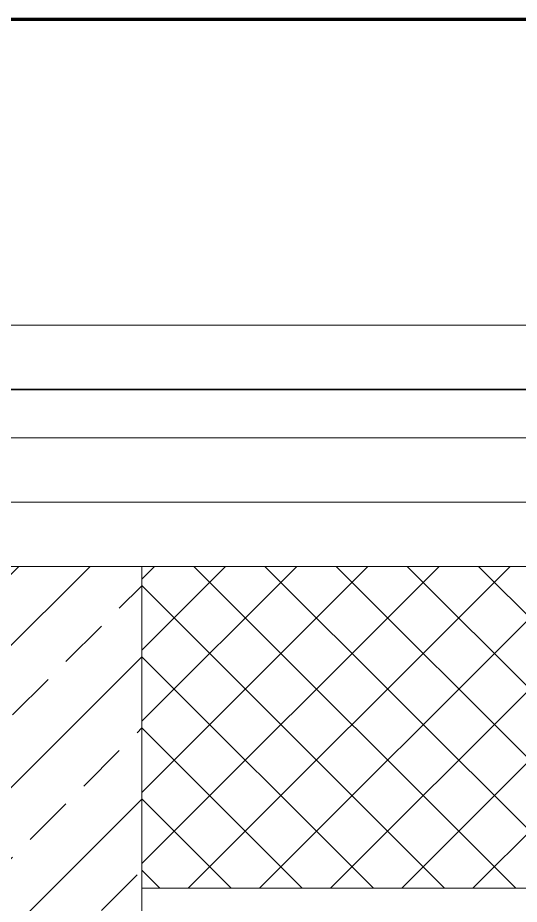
# Model space of a CAD drawing. Extents: x -1439 to 23780, y -1362 to 4476.
# Drawn here: x 21189.8 to 21220.9, y 2804 to 2859.1 of the extents above; entities that cross this region are included whole.
import ezdxf

# ---------------------------------------------------------------- set-up
doc = ezdxf.new("R2010")
doc.units = 0
doc.header["$MEASUREMENT"] = 0
doc.layers.get('0').update_dxf_attribs({"color": 9, "lineweight": 9})
for name, color, linetype, lineweight in [('Audi$0$00', 8, 'Continuous', 9), ('Audi$0$01', 8, 'Continuous', 9), ('Audi$0$06D', 8, 'Continuous', 9), ('Audi$0$09W', 8, 'Continuous', 9), ('Audi$0$10', 8, 'Continuous', 9), ('Audi$0$33', 8, 'Audi$0$BATTING', 9)]:
    doc.layers.add(name, color=color, linetype=linetype, lineweight=lineweight)
doc.linetypes.add('Audi$0$BATTING', pattern='A,0.0001,-0.1,[134,ltypeshp.shx,S=0.1,R=0,X=-0.1,Y=0],-0.2,[134,ltypeshp.shx,S=0.1,R=180,X=0.1,Y=0],-0.1', length=0.4001)

# ---------------------------------------------------------------- blocks, each defined once
blk = doc.blocks.new('Audi$0$p-kolon_80x80')
at = {"layer": 'Audi$0$09W'}
h = blk.add_hatch(dxfattribs=at)
h.set_pattern_fill('ANSI33', color=256, scale=25, style=0)
h.set_pattern_definition([(45, (-1222.5, -385), (-4.419417, 4.419417), []), (45, (-1218.0806, -385), (-4.419417, 4.419417), [3.125, -1.5625])])
h.paths.add_polyline_path([(-40, -40), (40, -40), (40, 40), (-40, 40)])
blk.add_lwpolyline([(-40, -40), (40, -40), (40, 40), (-40, 40)], close=True)
blk = doc.blocks.new('Audi$0$ÇATI KATI PLANI')
at = {"layer": 'Audi$0$09W'}
h = blk.add_hatch(dxfattribs=at)
h.set_pattern_fill('ANSI37', color=256, scale=25, style=0)
h.set_pattern_definition([(45, (11890, 0), (-2.2097087, 2.2097087), []), (135, (11890, 0), (-2.2097087, -2.2097087), [])])
h.paths.add_polyline_path([(21197.5, 2825), (21245, 2825), (21245, 2805), (21197.5, 2805)])
at = {"layer": 'Audi$0$00'}
blk.add_lwpolyline([(21197.5, 2825), (21245, 2825), (21245, 2805), (21197.5, 2805)], close=True, dxfattribs=at)
at = {"layer": 'Audi$0$06D'}
for points in [[(20995, 2839.999), (21245, 2840)], [(21245, 2825), (21245, 2833), (20995, 2833), (20995, 2825)]]:
    blk.add_lwpolyline(points, dxfattribs=at)
at = {"layer": 'Audi$0$10'}
for points, const_width in [([(18963.5, 1124.327), (18963.5, 2859), (22651.5, 2859), (22651.5, 2206.394)], 0.2), ([(18963.5, 1124.327), (18963.5, 2859), (22651.5, 2859), (22651.5, 2206.394)], 0.2), ([(20467.5, 291), (18963.5, 291), (18963.5, 2859), (22651.5, 2859), (22651.5, 291), (21824.7, 291)], 0.2), ([(20988.188, 2835.999), (21251.812, 2835.999)], 0.1)]:
    blk.add_lwpolyline(points, dxfattribs=dict(at, const_width=const_width))
at = {"layer": 'Audi$0$33', "ltscale": 0.4}
blk.add_lwpolyline([(20995, 2829), (21245, 2829)], dxfattribs=at)
at = {"layer": 'Audi$0$01'}
blk.add_blockref('Audi$0$p-kolon_80x80', (21157.5, 2785), dxfattribs=at)

msp = doc.modelspace()

# ---------------------------------------------------------------- block references
msp.add_blockref('Audi$0$ÇATI KATI PLANI', (0, 0))

doc.saveas('drawing.dxf')
